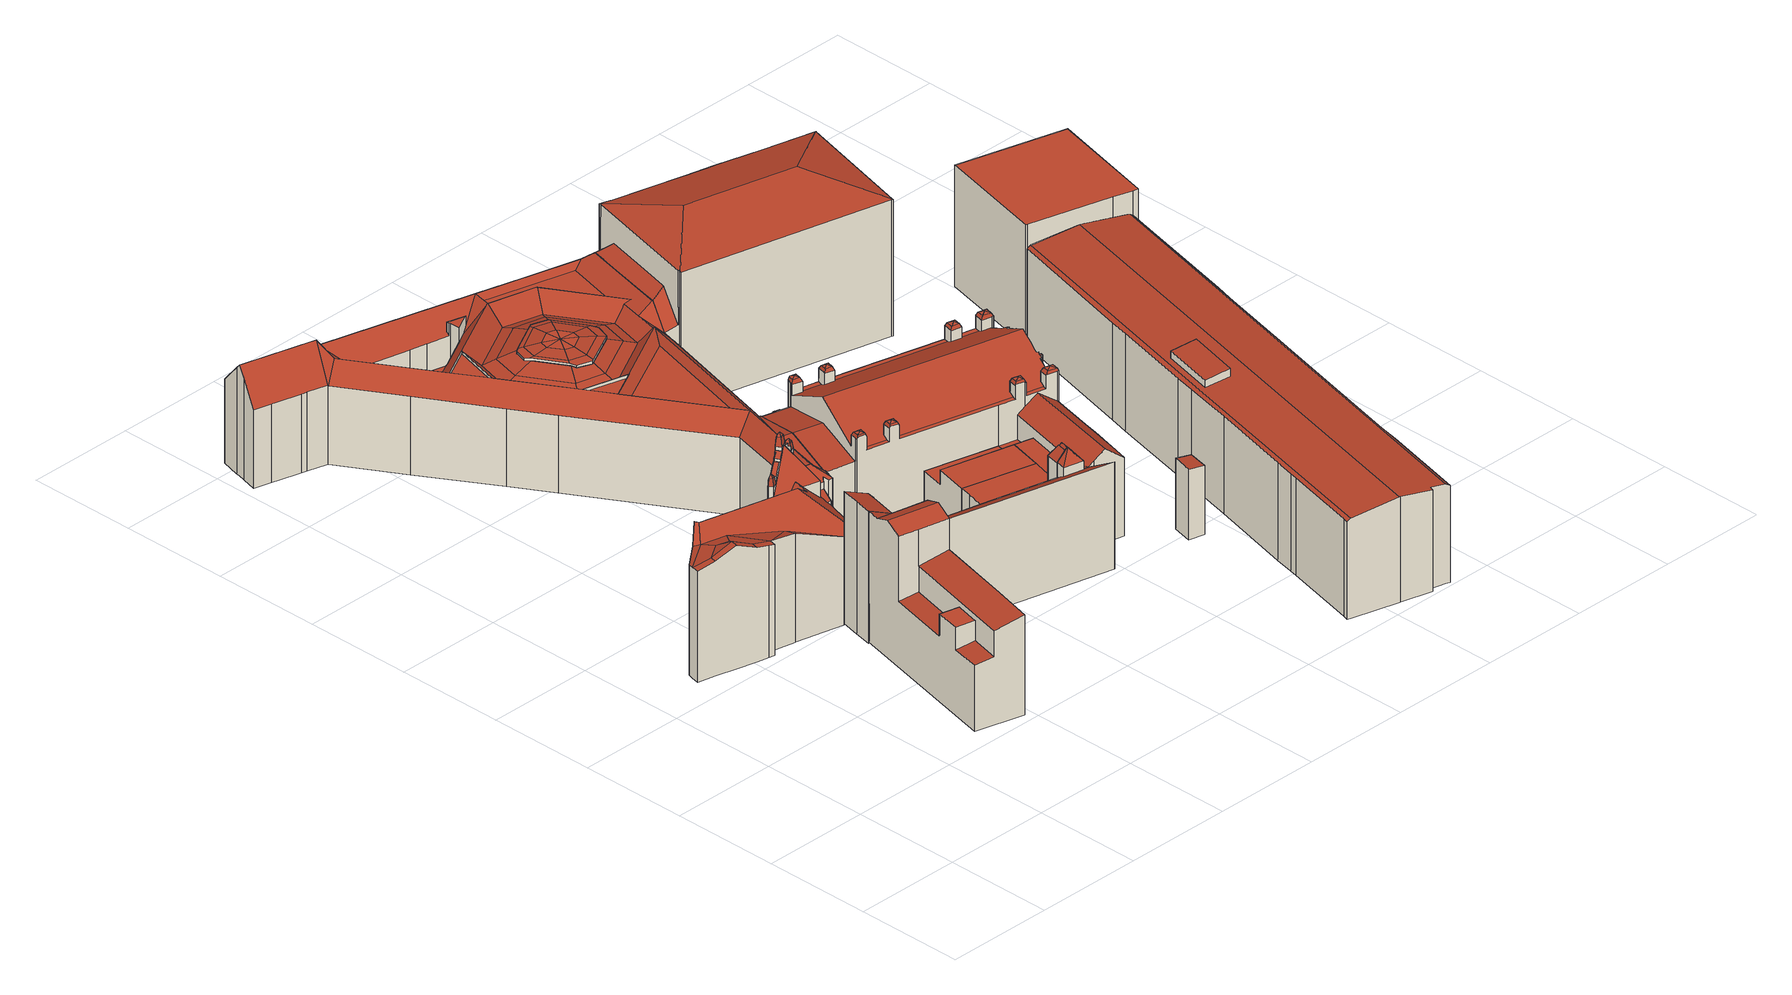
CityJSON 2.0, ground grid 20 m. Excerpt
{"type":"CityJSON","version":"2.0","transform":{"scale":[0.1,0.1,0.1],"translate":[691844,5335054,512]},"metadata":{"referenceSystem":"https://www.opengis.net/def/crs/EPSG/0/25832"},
"CityObjects":{
"building1":{"type":"Building","attributes":{"Gemeindeschluessel":"09162000","HoeheDach":"539.990","HoeheGrund":"514.402","Methode":"2000","NiedrigsteTraufeDesGebaeudes":"526.684","Geometrietyp2DReferenz":"3000","function":"31001_3000","roofType":"1000","measuredHeight":25.59,"storeysAboveGround":3},"geometry":[{"type":"MultiSurface","lod":"2","boundaries":[[[0,1,2,3,4]],[[5,6,7,8,9,10]],[[11,12,13,14,15]],[[16,17,1,0,18,19]],[[20,21,22,23]],[[24,25,26,27,28]],[[23,29,30,20]],[[3,25,24,4]],[[18,31,32,19]],[[12,8,7,33]],[[34,2,1,17]],[[33,13,12]],[[9,11,15,35,10]],[[34,36,35,15,14,26,25,3,2]],[[9,8,12,11]],[[5,10,35,36]],[[26,14,13,33,27]],[[21,4,24,28,22]],[[34,17,16,6,5,36]],[[0,4,21,20,30,37,31,18]],[[6,16,19,32,38,29,23,22,28,27,33,7]],[[37,30,29,38]],[[31,37,38,32]]],"semantics":{"surfaces":[{"type":"RoofSurface"},{"type":"WallSurface"},{"type":"GroundSurface"}],"values":[0,1,1,1,0,0,1,1,0,0,1,1,0,1,1,1,0,1,2,1,1,0,1]}}]},
"building2":{"type":"Building","attributes":{"Gemeindeschluessel":"09162000","HoeheDach":"538.653","HoeheGrund":"514.136","Methode":"2000","NiedrigsteTraufeDesGebaeudes":"528.781","Geometrietyp2DReferenz":"3000","function":"31001_3000","roofType":"2100","measuredHeight":24.52},"geometry":[{"type":"MultiSurface","lod":"2","boundaries":[[[39,40,41,42]],[[43,44,45,46]],[[8,47,41,40,45,44,48]],[[46,45,40,39]],[[42,41,47,49,50,51]],[[52,53,10,54]],[[55,48,44,43]],[[56,57,53,52]],[[49,47,8,9]],[[42,51,56,52,54,55,43,46,39]],[[51,50,57,56]],[[10,53,57,50,49,9]],[[54,10,9,8,48,55]]],"semantics":{"surfaces":[{"type":"WallSurface"},{"type":"RoofSurface"},{"type":"GroundSurface"}],"values":[0,0,1,0,0,0,0,0,0,2,0,1,0]}}]},
"building3":{"type":"Building","attributes":{"Gemeindeschluessel":"09162000","HoeheDach":"519.880","HoeheGrund":"513.938","Methode":"2000","NiedrigsteTraufeDesGebaeudes":"517.070","Geometrietyp2DReferenz":"3000","function":"31001_3000","roofType":"1000","measuredHeight":5.94},"geometry":[{"type":"MultiSurface","lod":"2","boundaries":[[[58,59,60,61,62,63,64,65]],[[64,63,66,67,68]],[[58,65,69,70,71,72]],[[73,72,71,66,74,75]],[[67,66,71,70]],[[58,72,73,59]],[[63,62,76,74,66]],[[64,68,69,65]],[[60,59,73,75,77]],[[61,78,76,62]],[[70,69,68,67]],[[60,77,78,61]],[[75,74,76,78,77]]],"semantics":{"surfaces":[{"type":"GroundSurface"},{"type":"WallSurface"},{"type":"RoofSurface"}],"values":[0,1,1,2,1,1,1,1,1,1,2,1,2]}}]},
"building4":{"type":"Building","attributes":{"Gemeindeschluessel":"09162000","HoeheDach":"540.750","HoeheGrund":"513.920","Methode":"2000","NiedrigsteTraufeDesGebaeudes":"516.220","Geometrietyp2DReferenz":"3000","function":"31001_3000","roofType":"3200","measuredHeight":26.83,"storeysAboveGround":2},"geometry":[{"type":"MultiSurface","lod":"2","boundaries":[[[79,80,81]],[[82,83,84]],[[85,86,87,88,89,90,91,92,93,94,95,96]],[[97,98,99,100]],[[101,102,103,104]],[[105,106,107]],[[82,108,109,110,111,112,113,83]],[[114,115,61,116,117,118,119,120]],[[121,122,123,124,125,126]],[[127,126,125,128,129,130,131,132,133,134,135,136]],[[137,138,139,140]],[[139,138,141,142,143]],[[144,96,145,146,147]],[[148,149,150,151]],[[152,153,154,155]],[[156,157,158,159,134,160,161,162,163,164,165]],[[166,167,168,169]],[[170,171,172,173]],[[174,175,176,177]],[[178,179,180,181,182,183,184,185,186,187]],[[142,188,189]],[[190,191,192,193]],[[194,195,196,197,198,199]],[[200,201,182,181]],[[202,203,204,205,206,207]],[[208,209,210,211]],[[212,213,174,177,214]],[[215,216,217,122,218,219,220]],[[221,158,157,222]],[[185,184,223,224]],[[225,226,227,140,139,143,228,229,230,231]],[[232,233,234,235]],[[236,237,131,238,160]],[[186,185,224]],[[239,119,118,240,241]],[[242,243,244,245]],[[246,247,211,210,248,249,171,170]],[[153,250,251,154]],[[194,252,191,190,253,254,255,195]],[[198,256,243,242]],[[257,163,162,258]],[[259,260,261,262]],[[263,264,265,266]],[[267,268,201,200]],[[81,80,269,270,271,272,273,274]],[[164,275,276]],[[277,278,279,280,281,282]],[[283,284,280,279]],[[285,136,135,134,159,286,287,288]],[[289,290,291,292,293,294,295,296,297,298,299,300,301]],[[189,302,303]],[[304,305,306,307]],[[308,309,310,176,175]],[[311,312,313,314,315,316,317,318,319,320,321,322,323]],[[142,141,324,188]],[[233,275,164]],[[218,122,121,126,127]],[[222,157,156,325]],[[326,327,328,329,155,154,251,330,331,293,292,332,333,334,335,336,337]],[[338,339,340,311,323,341]],[[342,343,344,345]],[[346,265,264,347,348,349,350]],[[233,351,306,305,352,283,279,353,275]],[[354,287,286,355]],[[356,105,357,145]],[[358,359,360,361]],[[301,300,317,316]],[[352,362,284,283]],[[345,344,363,364]],[[365,366,367,368]],[[369,370,371]],[[311,340,359,358,214,177,176,310,288,287,354,372,373,374,375,376,377,312]],[[134,133,132,131,237,378]],[[150,252,194,199]],[[137,379,141,138]],[[125,124,128]],[[161,151,380,162]],[[381,382,383,285,384,385,386,88]],[[143,142,189,228]],[[213,387,174]],[[199,198,242,380]],[[324,240,118,117,388,389,166]],[[381,88,87]],[[250,390,330,251]],[[391,355,286,159,158,221]],[[392,259,262,294,293,331]],[[393,183,182,201,268,394,136,383,382]],[[395,396,366,365]],[[85,96,144]],[[368,367,397,398]],[[206,205,204,103,102,399,276,400,401,402]],[[339,360,359,340]],[[270,269,403,404]],[[288,310,309,384,285]],[[105,356,329,328,106]],[[380,242,245,162]],[[405,245,163,257]],[[96,95,94,93,92,91,90,89,406,407,408,409,410,411,384,309,212,361,360,339,338,98,97,406,412,89,413,260,259,392,390,250,153,152,356,145]],[[299,298,319,318]],[[414,160,238,415]],[[416,161,160,414]],[[120,119,239,417]],[[230,418,169,168,419,420,421,231]],[[422,111,110,109,108,423,424,425,426,427,217,216,215,428,267,200,181,180,179,178,429,62,61,115,114,120,417,430,431,379,137,140,227,226,225,231,421,420,419,432,433,434,435,436,337,336,335,334,333,332,292,291,290,289,301,316,315,314,313,312,377,376,375,374,373,372,354,355,391,221,222,325,437,101,104,203,202,207,438,439,440,441,395,365,368,398,442,443,444,342,345,364],[247,246,170,173,445,446,447,255,254,253,190,193,448,449,208,211],[450,451,452,304,307,453,454,455,273,272,271,270,404]],[[308,387,213]],[[456,266,244,243]],[[394,457,220,219,458,136]],[[441,459,396,395]],[[197,460,256,198]],[[238,131,461,462,148]],[[296,463,321,320,464,297]],[[406,97,100,465]],[[450,404,403,277,282,466,451]],[[145,357,467,327,326,146]],[[130,468,82,84,469,461]],[[192,470,471,209,208,449,448,193]],[[361,212,214,358]],[[241,240,472]],[[83,113,112,473,474,347,264,263,475,84]],[[427,426,425,424,423,108,82,468,130,129,128,124,123]],[[461,469,84,475,476,462]],[[369,412,477,478]],[[223,184,183,393,382]],[[479,343,342,444,443,480]],[[207,206,402,438]],[[166,389,481,167]],[[134,378,236,160]],[[258,162,245,405]],[[413,371,482,483]],[[398,397,484,442]],[[258,405,257]],[[107,106,467]],[[88,386,385,384,411,410,409,408,407,406,89]],[[189,188,302]],[[244,485,353,279,278]],[[350,244,266,346]],[[437,325,156,165,399,102,101]],[[147,146,326,337,436,435,486]],[[136,285,383]],[[429,487,488,62]],[[467,106,328,327]],[[489,490,248,210,209,471]],[[165,164,276,399]],[[215,220,457,428]],[[369,478,370]],[[447,196,195,255]],[[491,492,493,494,322,321,463]],[[163,79,81,274,234,233,164]],[[62,488,116,61]],[[136,458,127]],[[299,318,317,300]],[[346,266,265]],[[495,86,85,144]],[[151,150,199,380]],[[460,172,171,249,496,256]],[[370,478,482]],[[482,478,477,497,483]],[[276,275,353,498,474,473,363,344,343,479,480,484,397,367,366,396,459,400]],[[387,175,174]],[[489,471,470,149]],[[438,402,401,439]],[[476,475,263,266,456]],[[390,392,331,330]],[[89,412,369,371,413]],[[401,400,459,441,440,439]],[[303,302,166,169,418]],[[462,476,490,489]],[[217,427,123,122]],[[130,461,131]],[[452,451,466,362,352,305,304]],[[378,237,236]],[[141,472,240,324]],[[415,238,161,416]],[[178,187,487,429]],[[348,347,474,498,353,349]],[[350,349,353,485,244]],[[307,306,351,453]],[[168,167,481,499,486,435,434,433,432,419]],[[465,477,412,406]],[[308,175,387]],[[111,422,364,363,473,112]],[[127,458,219,218]],[[229,303,418,230]],[[105,107,357]],[[248,490,496,249]],[[302,188,324,166]],[[431,430,417,239,241,472,141,379]],[[295,500,501,491,463,296]],[[117,116,488,487,187,186,224,223,382,381,87,86,495,388]],[[309,308,213,212]],[[260,413,483,261]],[[462,489,149,148]],[[357,107,467]],[[442,484,480,443]],[[341,99,98,338]],[[297,464,320,319,298]],[[371,370,482]],[[490,476,456,496]],[[256,496,456,243]],[[414,415,416]],[[447,446,445,173,172,460,197,196]],[[149,470,192,191,252,150]],[[104,103,204,203]],[[245,244,278,277,403,269,80,79,163]],[[294,262,261,483,497,477,465,100,99,341,323,322,494,493,492,491,501,500,295]],[[238,148,151,161]],[[228,189,303,229]],[[428,457,394,268,267]],[[356,152,155,329]],[[362,466,282,281,280,284]],[[233,232,235,234,274,273,455,454,453,351]],[[389,499,481]],[[388,495,144,147,486,499,389]]],"semantics":{"surfaces":[{"type":"RoofSurface"},{"type":"WallSurface"},{"type":"GroundSurface"}],"values":[0,0,0,0,1,0,1,1,0,0,1,0,1,0,1,0,0,1,0,1,0,1,0,1,1,1,0,1,1,0,1,1,0,1,0,0,1,0,1,0,1,0,0,1,1,0,1,1,0,1,0,1,0,1,0,0,0,1,1,0,1,0,0,1,0,1,1,1,1,1,0,1,0,0,1,1,0,1,0,0,0,0,1,0,1,0,0,1,1,1,0,0,1,1,0,0,1,1,1,1,1,1,1,2,0,0,0,1,0,0,1,0,1,0,0,1,0,0,0,1,0,0,1,1,1,0,0,1,0,1,0,0,0,0,0,1,1,1,0,1,0,0,0,1,0,1,0,0,1,1,0,1,0,0,0,0,0,0,0,0,1,0,1,0,1,0,0,1,0,1,0,0,1,1,0,1,1,1,1,0,1,1,0,0,0,0,1,0,0,0,1,0,0,1,1,0,0,0,0,0,1,0,1,0,1,0,0,1,0,0,1,0,0]}}]},
"building5":{"type":"Building","attributes":{"Gemeindeschluessel":"09162000","HoeheDach":"517.140","HoeheGrund":"513.809","Methode":"2000","NiedrigsteTraufeDesGebaeudes":"517.140","Geometrietyp2DReferenz":"3000","function":"31001_3000","roofType":"1000","measuredHeight":3.33,"storeysAboveGround":1},"geometry":[{"type":"MultiSurface","lod":"2","boundaries":[[[502,503,504,505]],[[506,507,69,508]],[[509,510,511,512]],[[513,514,515,516]],[[517,504,503,518,511,510,519,515,514,69,507]],[[506,508,513,516,520,509,512,521,502,505,522]],[[505,504,517,522]],[[516,515,519,520]],[[522,517,507,506]],[[508,69,514,513]],[[520,519,510,509]],[[512,511,518,521]],[[521,518,503,502]]],"semantics":{"surfaces":[{"type":"WallSurface"},{"type":"RoofSurface"},{"type":"GroundSurface"}],"values":[0,0,0,0,1,2,0,0,0,0,0,0,0]}}]},
"building6":{"type":"Building","attributes":{"Gemeindeschluessel":"09162000","HoeheDach":"533.710","HoeheGrund":"513.805","Methode":"2000","NiedrigsteTraufeDesGebaeudes":"528.642","Geometrietyp2DReferenz":"3000","function":"31001_3000","roofType":"9999","measuredHeight":19.91,"storeysAboveGround":4},"geometry":[{"type":"MultiSurface","lod":"2","boundaries":[[[523,53,524,525]],[[526,527,528,529,530,531,532]],[[533,534,535,536]],[[537,532,531,533,536,538,539,540,541,524,53,10,542]],[[506,540,539,522]],[[526,532,537,543]],[[534,530,529,544]],[[545,541,540,506]],[[527,526,543,546,547,523,525,545,506,522]],[[536,535,548,538]],[[527,522,539,538,548,528]],[[546,542,10,547]],[[534,544,535]],[[525,524,541,545]],[[544,529,528,548,535]],[[531,530,534,533]],[[547,10,53,523]],[[543,537,542,546]]],"semantics":{"surfaces":[{"type":"WallSurface"},{"type":"RoofSurface"},{"type":"GroundSurface"}],"values":[0,0,0,1,0,0,1,0,2,0,0,0,1,0,1,0,0,0]}}]},
"building7":{"type":"Building","attributes":{"Gemeindeschluessel":"09162000","HoeheDach":"531.410","HoeheGrund":"514.460","Methode":"1000","NiedrigsteTraufeDesGebaeudes":"530.667","Geometrietyp2DReferenz":"3000","function":"51009_1610","roofType":"3700","measuredHeight":16.95},"geometry":[{"type":"MultiSurface","lod":"2","boundaries":[[[549,550,551,552]],[[553,554,555,556]],[[557,558,554,553]],[[559,549,552,560]],[[561,562,563,556,555,564]],[[565,560,558]],[[558,560,552,554]],[[566,565,567]],[[565,558,557]],[[568,566,567,569]],[[566,570,565]],[[559,560,565]],[[571,549,559,570]],[[561,564,572,573]],[[574,575,571,568]],[[568,571,570,566]],[[554,552,551,572,564,555]],[[576,577,574,568,569,578]],[[579,580,553,556,563,581]],[[582,581,563,562]],[[583,584,585,575,574,577]],[[578,569,580,579]],[[565,557,586]],[[567,565,586]],[[570,559,565]],[[587,573,572,551,550,588]],[[583,589,582,562,561,573,587,584]],[[582,589,576,578,579,581]],[[587,588,585,584]],[[575,585,588,550,549,571]],[[586,557,553,580]],[[569,567,586,580]],[[583,577,576,589]]],"semantics":{"surfaces":[{"type":"RoofSurface"},{"type":"WallSurface"},{"type":"GroundSurface"}],"values":[0,0,0,0,1,0,0,0,0,0,0,0,0,1,0,0,0,0,0,1,1,0,0,0,0,1,2,1,1,0,0,0,1]}}]},
"building8":{"type":"Building","attributes":{"Gemeindeschluessel":"09162000","HoeheDach":"533.250","HoeheGrund":"513.640","Methode":"2000","NiedrigsteTraufeDesGebaeudes":"526.200","Geometrietyp2DReferenz":"3000","function":"31001_3000","roofType":"1000","measuredHeight":19.61,"storeysAboveGround":1},"geometry":[{"type":"MultiSurface","lod":"2","boundaries":[[[590,591,592,593,594,595]],[[528,596,597,598]],[[590,595,599,600,601,596,528]],[[596,601,597]],[[591,590,528,598,602,603]],[[604,597,601,600]],[[592,605,606,593]],[[593,606,607,594]],[[605,603,602,604,600,599,607,606]],[[594,607,599,595]],[[602,598,597,604]],[[605,592,591,603]]],"semantics":{"surfaces":[{"type":"GroundSurface"},{"type":"RoofSurface"},{"type":"WallSurface"}],"values":[0,1,2,1,2,2,2,2,1,2,2,2]}}]},
"building9":{"type":"Building","attributes":{"Gemeindeschluessel":"09162000","HoeheDach":"526.200","HoeheGrund":"513.636","Methode":"2000","NiedrigsteTraufeDesGebaeudes":"523.530","Geometrietyp2DReferenz":"3000","function":"31001_3000","roofType":"1000","measuredHeight":12.56},"geometry":[{"type":"MultiSurface","lod":"2","boundaries":[[[608,609,610,611,612,613]],[[613,612,607,594]],[[607,612,611,614,606]],[[615,616,609,608]],[[610,609,616,617]],[[593,606,614,617,616,615]],[[617,614,611,610]],[[593,615,608,613,594]],[[594,607,606,593]]],"semantics":{"surfaces":[{"type":"WallSurface"},{"type":"RoofSurface"},{"type":"GroundSurface"}],"values":[0,0,1,0,1,0,0,2,0]}}]},
"building10":{"type":"Building","attributes":{"name":"Allerheiligen-Hofkirche","Gemeindeschluessel":"09162000","HoeheDach":"536.000","HoeheGrund":"513.559","Methode":"2000","NiedrigsteTraufeDesGebaeudes":"521.900","Geometrietyp2DReferenz":"3000","function":"31001_3000","roofType":"3100","measuredHeight":22.44},"geometry":[{"type":"MultiSurface","lod":"2","boundaries":[[[618,619,620,621]],[[622,623,624,625,626]],[[627,628,629,630]],[[631,632,633,634,635,636]],[[637,638,639,640]],[[641,642,643]],[[644,645,618,646,647,648,649,650,651,652,653]],[[654,655,649,648,656]],[[657,658,659,660,661]],[[662,663,664,665,666,667]],[[650,668,669,670]],[[671,672,673,674]],[[628,675,676,677,645,644,678,629]],[[679,680,681,682]],[[683,684,685]],[[658,686,687,688]],[[672,689,690]],[[691,692,693,694]],[[695,696,697,698,699]],[[700,684,683]],[[701,615,608,702,703,704,671,674,705,691,694,706,707,662,667,708]],[[709,710,682,681]],[[711,712,713,714,715]],[[716,717,630,629,718,719]],[[720,721,123,722,723]],[[724,122,725,726]],[[727,728,729]],[[720,723,730,731]],[[732,733,734]],[[735,736,737,738]],[[707,739,663,662]],[[740,741,742,743]],[[734,733,638]],[[744,745,746,747]],[[735,743,742,748,749,736]],[[750,751,752,753]],[[754,689,672,671,704]],[[686,755,687]],[[756,744,757]],[[618,621,758,646]],[[647,759,760,761]],[[762,756,757]],[[763,764,765,766]],[[767,729,728,768]],[[769,770,771,772]],[[773,774,775,631,636]],[[649,655,668,650]],[[776,777,778,779,780]],[[687,781,730,723,688]],[[740,782,783,654,656,761,760,741]],[[767,768,784,785,786]],[[787,689,754,788]],[[734,638,637]],[[654,783,789,746,745,762,655]],[[685,684,771,770]],[[721,790,122,123]],[[791,632,792]],[[793,794,753,752,780,779]],[[795,796,797,798]],[[710,709,799,800]],[[702,801,802,803,703]],[[792,632,631]],[[719,727,729]],[[709,681,680,804,805,806,807,808,809,810,811,693,692,812,813,803,802,769,772,814,815,816,817,818,819,820,799]],[[648,647,761,656]],[[643,642,821]],[[690,689,787]],[[820,822,800,799]],[[812,788,754,813]],[[823,824,825]],[[826,807,806,827]],[[766,765,828,829]],[[722,724,726,666,665,810,809,830,688,723]],[[831,657,832,833]],[[834,835,836,837,670,669,838]],[[677,676,839,840,841,842,619]],[[840,753,794,841]],[[755,843,781,687]],[[841,794,844]],[[697,696,845,846]],[[847,848,836,835]],[[608,849,850,851,852,801,702]],[[853,750,753,840,839]],[[854,804,680,679]],[[855,805,804,854]],[[856,843,833,832,653,652,857,858,859]],[[768,728,718,629,678]],[[860,861,661,660]],[[683,685,862]],[[791,792,775]],[[816,636,635,817]],[[657,831,686,658]],[[863,864,865]],[[771,684,700,866,867]],[[623,641,868,711]],[[822,820,819,869]],[[870,871,872,786,785,625,624,715,714,698,697,846,860,660,659,830,809,808,828,765,764,797,796,873]],[[842,793,779,778,620,619]],[[874,875,716,719,729,767]],[[708,667,666,876]],[[870,877,878,871]],[[879,880,774,773,881,882,867,866,850,849]],[[727,718,728]],[[883,863,884]],[[853,675,628,627,885,886,878,877,887,795,798,763,766,829,826,827,855,854,679,682,710,800,822,869,888,889,890,891,879,849,608,615,701,708,876,892,790,721,720,731,856,859,893,894,847,835,834,895,896,782,740,743,735,738,777,776,751,750]],[[837,836,897,651]],[[796,795,887,873]],[[892,876,666,726,725]],[[898,899,737,736,749,864,883]],[[622,642,641,623]],[[823,825,900]],[[826,829,828,808,807]],[[897,836,848,901,733,732]],[[898,883,884,759]],[[878,886,875,874,872,871]],[[889,888,818,817,635,634]],[[853,839,676,675]],[[785,784,626,625]],[[719,718,727]],[[776,780,752,751]],[[798,797,764,763]],[[852,851,862,685,770]],[[845,902,861,860,846]],[[643,821,868]],[[883,864,863]],[[768,678,644,653,832,657,661,861,902,695,699,713,712,622,626,784]],[[773,636,816,815,881]],[[695,824,823,696]],[[891,903,880,879]],[[904,664,663]],[[847,894,905,901,848]],[[852,770,769,802,801]],[[821,642,622,712]],[[651,897,857,652]],[[858,857,897,732,637,640,906]],[[892,725,122,790]],[[655,762,757,668]],[[645,677,619,618]],[[844,794,793]],[[890,889,634,633,907]],[[896,895,908,747,746,789]],[[880,903,791,775,774]],[[700,683,862]],[[909,910,739,707,706]],[[869,819,818,888]],[[762,745,756]],[[739,904,663]],[[646,898,759,647]],[[739,910,904]],[[732,734,637]],[[722,123,122,724]],[[872,874,767,786]],[[844,793,842]],[[627,630,717,885]],[[624,623,711,715]],[[650,670,837,651]],[[777,738,737,899,758,621,620,778]],[[827,806,805,855]],[[881,815,814,882]],[[792,631,775]],[[904,910,664]],[[850,866,700,862,851]],[[859,858,906,893]],[[863,865,884]],[[756,745,744]],[[705,674,673,787,788]],[[672,690,673]],[[825,824,911]],[[894,893,906,640,639,905]],[[911,824,695,902]],[[890,907,903,891]],[[886,885,717,716,875]],[[909,706,694,693,811]],[[757,744,747,908,838,669,668]],[[690,787,673]],[[865,864,749,748]],[[714,713,699,698]],[[834,838,908,895]],[[903,907,633,632,791]],[[755,831,833,843]],[[884,865,748,742,741,760,759]],[[841,844,842]],[[686,831,755]],[[896,789,783,782]],[[758,899,898,646]],[[845,900,911,902]],[[810,665,909,811]],[[711,868,821,712]],[[771,867,882,814,772]],[[664,910,909,665]],[[638,733,901,905,639]],[[659,658,688,830]],[[705,788,812,692,691]],[[877,870,873,887]],[[856,731,730,781,843]],[[696,823,900,845]],[[825,911,900]],[[641,643,868]],[[754,704,703,803,813]]],"semantics":{"surfaces":[{"type":"WallSurface"},{"type":"RoofSurface"},{"type":"GroundSurface"}],"values":[0,0,0,1,1,1,1,0,0,1,0,1,0,0,1,1,1,1,0,1,0,0,0,1,0,1,1,0,1,0,1,0,1,1,0,0,1,1,1,1,0,1,0,1,0,1,0,0,1,0,0,1,1,1,1,0,1,1,0,0,1,1,1,1,1,1,1,0,0,1,0,0,0,1,0,1,1,1,1,0,0,0,0,0,0,0,1,1,1,1,0,1,1,1,1,0,1,1,1,0,0,0,1,1,2,0,0,0,1,1,1,0,1,1,0,0,0,1,1,0,0,1,0,1,1,0,0,1,0,1,0,0,1,0,1,0,1,0,1,0,0,1,1,1,0,1,1,0,1,1,1,0,1,0,0,1,0,0,1,1,1,1,0,1,1,1,1,1,0,1,0,0,0,1,1,1,1,0,1,1,1,1,1,0,0,1,0,1,0,1,1,0,0,0,0,1,1,1,0]}}]},
"building11":{"type":"Building","attributes":{"Gemeindeschluessel":"09162000","HoeheDach":"533.710","HoeheGrund":"513.530","Methode":"2000","NiedrigsteTraufeDesGebaeudes":"523.530","Geometrietyp2DReferenz":"3000","function":"31001_3000","roofType":"3100","measuredHeight":20.18,"storeysAboveGround":4},"geometry":[{"type":"MultiSurface","lod":"2","boundaries":[[[912,913,914,915]],[[916,917,918,611,612,607,599,600]],[[919,920,921,532]],[[922,923,609,610]],[[529,924,925,528]],[[912,926,927,928,913]],[[929,930,612,611,610,609]],[[916,931,932,917]],[[915,914,933,934]],[[610,611,918,922]],[[934,933,935,936]],[[932,532,921,937,928,927,938]],[[939,940,924,529]],[[935,933,914,913,928,937]],[[532,932,931,941]],[[942,943,528,925,601,600,599]],[[924,940,601,925]],[[926,929,609,923,938,927]],[[944,607,612,930]],[[942,599,607,944]],[[920,936,935,937,921]],[[600,601,940,931,916]],[[932,938,923,922,918,917]],[[931,940,939,941]],[[943,919,532,941,939,529,528]],[[920,919,943,942,944,930,929,926,912,915,934,936]]],"semantics":{"surfaces":[{"type":"WallSurface"},{"type":"RoofSurface"},{"type":"GroundSurface"}],"values":[0,1,0,1,1,0,0,0,0,0,0,1,1,1,1,0,1,0,0,0,0,0,0,0,0,2]}}]},
"building12":{"type":"Building","attributes":{"Gemeindeschluessel":"09162000","HoeheDach":"525.776","HoeheGrund":"512.721","Methode":"2000","NiedrigsteTraufeDesGebaeudes":"525.534","Geometrietyp2DReferenz":"3000","function":"31001_3000","roofType":"1000","measuredHeight":13.05},"geometry":[{"type":"MultiSurface","lod":"2","boundaries":[[[945,946,947,948]],[[948,947,949,950]],[[950,949,951,952]],[[945,948,950,952]],[[951,949,947,946]],[[952,951,946,945]]],"semantics":{"surfaces":[{"type":"WallSurface"},{"type":"GroundSurface"},{"type":"RoofSurface"}],"values":[0,0,0,1,2,0]}}]},
"building13":{"type":"Building","attributes":{"name":"Cuvilliéstheater","Gemeindeschluessel":"09162000","HoeheDach":"542.410","HoeheGrund":"513.780","Methode":"2000","NiedrigsteTraufeDesGebaeudes":"528.399","Geometrietyp2DReferenz":"3000","function":"31001_3000","roofType":"3200","measuredHeight":28.63,"storeysAboveGround":1},"geometry":[{"type":"MultiSurface","lod":"2","boundaries":[[[953,954,955,956,957,958,959,960,961,962,963,964,965,966,967,968]],[[962,961,969,970,971]],[[972,955,954,973]],[[959,363,974,960]],[[953,975,973,954]],[[959,958,976,977,363]],[[962,971,978,963]],[[964,979,980,965]],[[981,982,983,984,985,986,980,979,978,971,970]],[[987,988,956,955,972]],[[989,990,977,976,991]],[[992,993,974,990,989,994]],[[82,994,989,991]],[[990,974,363,977]],[[967,985,984,968]],[[992,988,987,981,970,969,993]],[[953,968,984,983,995,975]],[[965,980,986,966]],[[960,974,993,969,961]],[[82,957,956,988,992,994]],[[963,978,979,964]],[[995,983,982]],[[972,973,975,995,982,981,987]],[[991,976,958,957,82]],[[966,986,985,967]]],"semantics":{"surfaces":[{"type":"GroundSurface"},{"type":"WallSurface"},{"type":"RoofSurface"}],"values":[0,1,1,1,1,1,1,1,2,1,2,1,2,2,1,2,1,1,1,1,1,2,2,1,1]}}]},
"building14":{"type":"Building","attributes":{"Gemeindeschluessel":"09162000","HoeheDach":"532.953","HoeheGrund":"512.423","Methode":"2000","NiedrigsteTraufeDesGebaeudes":"530.353","Geometrietyp2DReferenz":"3000","function":"31001_3000","roofType":"3100","measuredHeight":20.53,"storeysAboveGround":1},"geometry":[{"type":"MultiSurface","lod":"2","boundaries":[[[996,997,998,999,1000,1001,1002,1003,1004]],[[1005,1006,1007,1008,1009,1010]],[[1011,1012,1013,1014,1015,1016,1017,1018,1019,1020,1021,1022,1023,1024]],[[1025,1016,1015,1026]],[[1013,1002,1001,1027,1028,1029,1030,1014]],[[1026,1015,1014,1030]],[[1031,1032,1033,1034]],[[1005,1010,1035,1036]],[[1037,1019,1018,1038]],[[1006,1005,1036,1039,1040,1041,1042,1043,1044,1045,1046,1047,1048,1049,1050,1051,1052,1053,1037,1038,1054,1025,1026,1030,1029,1028,1027,1055,1007]],[[1045,997,996,1046]],[[1000,1008,1007,1055,1027,1001]],[[1050,1023,1022,1051]],[[1053,1020,1019,1037]],[[1004,1003,1002,1013,1012,1011],[1056,1057,1058,1059]],[[1059,1034,1033,1056]],[[1052,1021,1020,1053]],[[1060,1061,1062,1063,1035,1010,1009,1008,1000,999]],[[1043,1042,1060,999,998,1044]],[[1057,1032,1031,1058]],[[1048,1047,1046,996,1004,1011,1024,1049]],[[1051,1022,1021,1052]],[[1038,1018,1017,1054]],[[1054,1017,1016,1025]],[[1049,1024,1023,1050]],[[1041,1061,1060,1042]],[[1058,1031,1034,1059]],[[1036,1035,1063,1039]],[[1039,1063,1062,1040]],[[1044,998,997,1045]],[[1040,1062,1061,1041]],[[1056,1033,1032,1057]]],"semantics":{"surfaces":[{"type":"RoofSurface"},{"type":"WallSurface"},{"type":"GroundSurface"}],"values":[0,1,0,1,1,1,0,1,1,2,1,1,1,1,0,1,1,0,1,1,1,1,1,1,1,1,1,1,1,1,1,1]}}]},
"building15":{"type":"Building","attributes":{"Gemeindeschluessel":"09162000","HoeheDach":"535.034","HoeheGrund":"512.544","Methode":"2000","NiedrigsteTraufeDesGebaeudes":"535.034","Geometrietyp2DReferenz":"3000","function":"31001_3000","roofType":"1000","measuredHeight":22.49,"storeysAboveGround":3},"geometry":[{"type":"MultiSurface","lod":"2","boundaries":[[[1064,1065,1066,1067]],[[1068,1069,1070,1071]],[[1072,1073,1065,1064]],[[1066,1074,1075,1067]],[[1068,1076,1072,1064,1067,1075,1069]],[[1068,1071,1077,1076]],[[1076,1077,1073,1072]],[[1070,1069,1075,1074]],[[1065,1073,1077,1071,1070,1074,1066]]],"semantics":{"surfaces":[{"type":"WallSurface"},{"type":"GroundSurface"},{"type":"RoofSurface"}],"values":[0,0,0,0,1,0,0,0,2]}}]}
},
"vertices":[
[310,208,199],[365,195,209],[384,269,209],[419,412,209],[363,424,199],[440,497,24],[347,517,24],[347,517,267],[390,508,247],[390,508,202],[440,497,202],[384,483,219],[384,483,247],[384,483,267],[434,473,267],[434,473,219],[275,217,24],[365,195,24],[310,208,151],[275,217,147],[334,308,151],[363,424,151],[326,432,147],[298,316,147],[363,424,267],[419,412,267],[426,442,280],[333,462,280],[326,432,267],[298,316,188],[334,308,188],[323,262,151],[287,270,147],[341,493,267],[384,269,24],[434,475,218],[434,475,24],[323,262,188],[287,270,188],
[405,574,21],[405,574,248],[402,560,248],[402,560,21],[354,550,21],[354,550,267],[362,585,266],[362,585,21],[402,560,247],[347,517,266],[402,560,168],[458,546,169],[458,546,21],[446,496,21],[446,496,202],[440,497,21],[347,517,21],[454,528,21],[454,528,181],
[496,537,19],[458,546,19],[402,560,19],[405,574,19],[409,588,19],[480,571,19],[488,607,19],[511,601,19],[480,571,67],[480,571,51],[488,607,51],[511,601,51],[503,566,51],[503,566,53],[496,537,53],[458,546,76],[461,576,79],[454,547,79],[409,588,79],[402,560,79],[405,574,79],
[275,1384,159],[311,1403,159],[255,1417,159],[612,1219,164],[621,1253,205],[591,1254,189],[373,712,205],[387,716,215],[395,707,205],[427,700,205],[395,749,265],[388,745,257],[387,744,256],[375,737,242],[373,737,240],[355,726,219],[353,725,216],[343,720,205],[402,753,258],[416,760,252],[409,771,252],[396,763,258],[135,1489,19],[135,1489,165],[99,1499,165],[99,1499,19],[350,726,237],[347,732,237],[345,727,243],[612,1219,19],[621,1253,19],[629,1287,19],[654,1392,19],[654,1392,203],[629,1287,204],[387,579,19],[397,576,19],[405,574,163],[397,576,171],[387,579,171],[362,585,182],[362,585,19],[508,843,192],[511,842,192],[535,933,171],[536,935,171],[532,936,171],[489,848,192],[484,751,171],[536,935,167],[605,1189,164],[607,1200,164],[579,1208,195],[576,1197,195],[510,941,195],[508,932,195],[486,848,195],[462,756,195],[222,601,19],[222,601,225],[212,603,227],[212,603,19],[225,613,225],[193,620,231],[190,608,231],[343,720,179],[343,720,223],[338,728,223],[338,728,171],[452,1169,166],[452,1192,174],[399,1205,174],[387,1186,166],[355,726,223],[355,726,234],[350,734,234],[350,734,223],[203,1375,164],[283,1243,163],[325,1172,163],[475,923,164],[399,1113,195],[370,1163,195],[295,1287,195],[260,1345,195],[165,1504,195],[136,1488,164],[142,684,225],[133,693,221],[89,658,223],[86,648,225],[486,1350,19],[486,1350,183],[457,1359,183],[457,1359,19],[432,782,237],[439,786,237],[439,787,233],[431,782,234],[434,673,19],[446,695,19],[463,728,19],[466,733,19],[466,733,178],[463,728,174],[463,728,161],[446,695,161],[446,695,154],[434,673,160],[174,652,231],[156,629,248],[423,1226,19],[423,1226,183],[449,1217,182],[449,1217,19],[386,1290,185],[380,1299,183],[387,1322,183],[394,1326,185],[364,1344,174],[349,1289,174],[468,733,19],[468,733,179],[47,1512,19],[88,1501,19],[88,1501,165],[47,1512,165],[36,1515,165],[36,1515,19],[517,1252,19],[517,1252,182],[526,1278,182],[526,1278,19],[436,772,223],[436,774,237],[430,781,223],[488,749,19],[488,750,19],[511,842,19],[488,750,171],[488,750,174],[488,749,174],[325,1172,19],[283,1243,19],[447,731,161],[439,697,161],[115,626,19],[153,617,19],[190,608,19],[153,617,248],[115,626,231],[82,633,225],[82,633,19],[207,1497,42],[207,1497,159],[218,1478,159],[218,1478,42],[418,1106,180],[562,1181,180],[453,1141,195],[273,604,221],[281,636,207],[272,604,221],[343,1356,166],[445,1410,166],[446,1442,195],[319,1376,195],[488,1347,19],[519,1291,19],[519,1291,185],[488,1347,184],[373,737,247],[368,745,247],[418,1235,185],[418,1235,19],[386,1290,19],[380,1299,19],[446,1387,174],[260,1345,190],[295,1287,190],[387,744,258],[388,745,258],[382,755,258],[381,754,258],[611,1290,195],[599,1330,184],[537,1434,184],[534,1420,195],[473,726,19],[473,726,174],[313,1402,161],[313,1402,19],[311,1403,19],[255,1417,19],[254,1417,19],[254,1417,160],[177,1551,193],[150,1529,225],[376,1437,159],[397,1448,159],[409,1454,166],[409,1454,184],[397,1448,184],[376,1437,184],[375,1463,166],[375,1463,184],[446,777,172],[476,923,164],[442,788,165],[440,787,164],[373,760,19],[376,756,19],[378,752,19],[379,751,19],[379,751,257],[378,752,257],[378,752,96],[376,756,96],[376,756,44],[373,760,44],[373,760,42],[372,763,42],[372,763,19],[149,658,231],[118,638,231],[334,1467,19],[334,1467,161],[304,1474,160],[304,1474,19],[443,778,237],[446,777,223],[440,787,223],[411,770,247],[411,770,19],[411,772,19],[409,775,19],[406,780,19],[404,783,19],[404,783,42],[406,780,42],[406,780,44],[409,775,44],[409,775,96],[411,772,96],[411,772,247],[189,673,225],[203,1375,19],[339,728,226],[339,728,233],[347,732,233],[348,733,223],[370,746,247],[370,746,252],[370,746,19],[368,745,19],[350,734,19],[348,733,19],[347,732,19],[339,728,19],[416,760,247],[417,761,247],[412,771,247],[409,771,247],[318,1530,19],[318,1530,176],[346,1523,176],[346,1523,19],[534,1420,184],[623,1423,184],[540,1444,184],[452,1467,184],[446,1442,184],[207,1498,159],[375,1457,161],[456,1479,193],[442,788,19],[476,923,19],[353,725,223],[344,722,237],[428,780,223],[428,780,234],[434,771,234],[434,771,223],[375,1457,184],[666,1440,176],[666,1440,19],[57,1598,19],[57,1598,175],[69,1595,175],[69,1595,19],[398,753,281],[392,754,288],[389,748,281],[440,787,19],[439,787,19],[431,782,19],[430,781,19],[428,780,19],[412,771,19],[505,961,180],[225,613,19],[325,1289,166],[427,700,174],[435,734,174],[442,761,195],[446,777,205],[442,761,205],[435,734,205],[438,780,243],[336,661,250],[158,703,250],[375,737,247],[475,923,19],[375,737,252],[447,731,174],[480,725,175],[25,1607,19],[25,1607,175],[108,1585,175],[108,1585,19],[135,1489,164],[14,1564,225],[11,1551,207],[4,1523,165],[376,1435,161],[376,1435,19],[319,1376,190],[401,752,258],[402,753,257],[416,760,241],[417,761,239],[434,771,219],[436,772,217],[401,752,265],[388,745,265],[399,1113,189],[453,1141,189],[370,1163,189],[273,604,19],[85,646,225],[89,658,19],[86,648,19],[85,646,19],[660,1417,19],[612,1218,19],[607,1200,19],[605,1189,19],[536,935,19],[535,933,19],[480,725,19],[421,631,19],[272,604,19],[226,613,19],[133,693,19],[154,710,19],[177,728,19],[213,757,19],[338,728,19],[136,1488,19],[4,1523,19],[11,1551,19],[14,1564,19],[16,1572,19],[119,1582,19],[152,1573,19],[192,1563,19],[448,1354,19],[394,1326,19],[387,1322,19],[452,1218,19],[516,1251,19],[376,1437,19],[376,1456,19],[375,1457,19],[207,1498,19],[207,1497,19],[218,1478,19],[516,1391,166],[480,725,174],[484,751,177],[16,1572,216],[448,1354,185],[581,1214,189],[559,1226,166],[392,765,115],[392,765,44],[395,762,258],[376,1456,184],[340,728,237],[612,1218,164],[584,1226,189],[452,1218,183],[516,1251,182],[226,613,224],[660,1417,203],[644,1430,193],[601,1295,189],[576,1291,166],[395,762,265],[394,760,281],[192,1563,175],[152,1573,175],[154,710,250],[385,755,281],[382,755,265],[119,1582,175],[452,1467,194],[213,757,171],[421,631,162],[409,588,163],[539,1238,174],[553,1291,174],[394,762,115],[395,762,114],[396,763,113],[409,771,97],[378,681,215],[504,1373,174],[394,762,265],[543,1456,193],[177,728,215],[381,754,100],[382,755,101],
[557,593,18],[557,593,51],[631,574,51],[631,574,18],[496,537,18],[496,537,51],[511,601,18],[588,720,18],[588,720,51],[572,655,51],[572,655,18],[522,649,18],[522,649,51],[526,665,51],[526,665,18],[614,510,51],[568,638,51],[542,731,51],[542,731,18],[568,638,18],[614,510,18],
[446,496,18],[454,528,179],[454,528,18],[791,469,18],[748,479,18],[748,479,212],[752,478,217],[770,474,195],[770,474,166],[791,469,166],[766,455,179],[766,455,195],[730,464,195],[730,464,179],[773,395,217],[734,482,167],[614,510,167],[496,537,167],[458,546,167],[434,475,217],[773,395,18],[752,476,217],[458,546,18],[434,475,18],[440,497,18],[734,482,195],
[511,1290,190],[519,1290,189],[488,1346,188],[483,1339,190],[400,1321,190],[451,1348,190],[451,1356,189],[392,1325,189],[425,1306,193],[451,1320,193],[482,1290,193],[468,1315,193],[457,1359,25],[387,1322,25],[387,1322,188],[457,1359,188],[452,1290,194],[452,1260,193],[436,1265,193],[452,1233,190],[421,1242,190],[478,1274,193],[503,1259,190],[486,1350,188],[486,1350,25],[453,1219,187],[516,1251,187],[423,1226,187],[449,1217,187],[417,1236,189],[385,1291,189],[392,1290,190],[380,1299,187],[380,1299,25],[449,1217,25],[517,1252,25],[517,1252,187],[421,1290,193],[526,1278,25],[526,1278,187],[423,1226,25],
[748,479,16],[614,510,16],[631,574,16],[636,595,16],[769,562,16],[763,539,16],[753,497,212],[740,508,194],[734,482,194],[763,539,142],[755,505,142],[755,505,194],[734,482,142],[614,510,142],[740,508,142],[631,574,142],[636,595,142],[769,562,142],
[795,669,16],[795,669,115],[784,624,115],[784,624,142],[776,591,142],[776,591,16],[651,656,142],[662,702,16],[662,702,115],[651,656,115],
[944,882,99],[944,882,124],[947,893,124],[947,893,99],[894,859,215],[890,841,215],[890,841,195],[892,850,190],[894,859,190],[951,843,16],[949,844,16],[949,844,219],[951,843,215],[888,661,221],[905,657,221],[907,658,217],[904,659,217],[904,660,215],[885,664,215],[602,962,130],[605,975,130],[604,976,126],[600,960,126],[888,844,221],[891,857,221],[883,852,224],[949,846,110],[957,878,99],[907,891,99],[889,895,99],[673,948,99],[671,942,101],[656,946,101],[614,956,101],[602,959,101],[595,932,110],[675,956,124],[671,942,124],[675,956,99],[608,928,215],[604,910,215],[604,910,195],[606,919,190],[608,928,190],[543,731,218],[544,732,221],[547,744,221],[545,747,215],[543,737,215],[542,731,215],[656,946,124],[659,960,124],[659,960,101],[616,713,218],[615,715,221],[602,718,221],[601,717,218],[957,879,16],[957,879,124],[957,878,124],[949,846,215],[918,701,16],[918,701,218],[917,698,216],[917,698,16],[837,667,224],[846,671,221],[832,675,221],[602,914,221],[589,917,221],[586,915,215],[618,727,221],[610,722,224],[600,717,190],[601,724,190],[561,734,190],[559,727,190],[666,914,215],[662,896,215],[662,896,195],[664,905,190],[666,914,190],[843,660,221],[588,720,16],[795,669,190],[617,713,190],[617,713,215],[600,717,215],[559,727,215],[558,728,218],[542,731,16],[920,697,216],[920,697,16],[871,845,215],[875,864,215],[875,864,190],[873,855,190],[871,845,195],[947,827,216],[947,827,215],[948,843,221],[945,830,221],[588,920,16],[535,933,16],[588,920,171],[588,920,215],[565,829,192],[488,749,171],[543,737,171],[939,838,224],[933,847,221],[930,834,221],[590,928,216],[590,928,16],[613,959,130],[616,972,130],[609,967,132],[910,908,16],[910,908,125],[909,902,125],[909,902,16],[557,729,221],[893,906,16],[893,906,125],[894,911,125],[894,911,16],[662,962,130],[673,960,130],[675,961,126],[661,965,125],[895,911,126],[910,908,126],[963,895,16],[960,896,16],[960,896,125],[963,895,125],[621,729,215],[597,921,224],[666,954,132],[659,948,130],[909,902,99],[889,895,124],[892,906,124],[892,906,99],[670,945,130],[931,770,16],[931,770,225],[930,766,227],[930,766,16],[926,832,215],[931,850,215],[830,678,195],[830,678,215],[849,673,215],[849,673,195],[881,648,215],[882,648,216],[885,649,221],[949,898,16],[948,893,16],[948,893,126],[949,898,126],[949,898,125],[592,928,221],[674,956,16],[674,956,124],[931,850,190],[929,841,190],[926,832,195],[605,730,221],[603,733,215],[676,961,124],[511,842,16],[902,645,221],[895,653,224],[950,896,130],[961,894,130],[935,786,16],[935,786,217],[934,780,220],[934,780,16],[920,694,215],[920,694,16],[826,662,190],[828,669,190],[619,720,190],[915,702,218],[916,708,221],[919,718,227],[921,727,232],[925,742,240],[565,829,240],[545,747,195],[563,743,195],[603,733,195],[621,729,195],[847,665,190],[883,656,190],[885,664,195],[904,660,195],[912,692,213],[916,692,213],[916,695,215],[877,860,221],[916,695,16],[660,900,221],[663,912,221],[655,907,224],[921,727,16],[919,718,16],[929,760,231],[929,760,16],[586,915,195],[605,926,221],[595,932,215],[594,929,221],[660,960,16],[618,970,16],[618,970,124],[618,970,101],[660,960,124],[959,878,124],[959,879,125],[958,881,130],[947,884,130],[593,928,222],[954,889,132],[644,901,215],[644,901,195],[618,973,16],[618,973,124],[843,658,16],[843,658,216],[827,662,217],[826,662,215],[959,878,16],[915,702,16],[916,708,16],[593,928,16],[602,959,124],[602,959,125],[602,959,16],[646,910,190],[649,919,190],[829,663,221],[900,902,132],[908,906,130],[896,909,130],[844,657,216],[845,657,215],[874,847,221],[916,692,16],[943,793,212],[937,799,210],[944,828,195],[942,788,215],[944,828,215],[944,828,216],[543,737,16],[943,793,16],[937,799,16],[900,643,16],[900,643,216],[881,648,190],[845,657,190],[905,894,130],[893,897,130],[947,827,16],[944,828,16],[942,788,16],[912,692,16],[904,659,16],[908,658,16],[904,643,16],[488,749,16],[600,960,16],[604,977,16],[661,965,16],[676,961,16],[614,956,124],[907,891,124],[909,902,124],[647,903,221],[618,973,125],[649,919,215],[904,643,216],[552,736,224],[604,977,125],[600,960,125],[908,658,216],[661,965,124],[563,743,215],[560,741,221],[651,915,221],
[900,643,15],[900,643,162],[882,565,162],[882,565,15],[777,499,142],[790,496,142],[818,616,142],[791,469,15],[800,467,15],[800,467,173],[818,616,115],[829,661,115],[756,493,217],[753,496,212],[843,658,15],[843,658,172],[865,652,189],[795,669,15],[776,591,15],[777,499,160],[790,496,160],[876,537,162],[876,537,15],[856,454,161],[856,454,15],[821,462,189],[829,661,161],[771,474,194],[777,499,194],[771,474,166],[763,539,15],[748,479,15],[769,562,15],
[927,383,7],[927,383,138],[936,420,138],[936,420,7],[964,413,135],[964,413,7],[956,376,135],[956,376,7],
[1019,1115,18],[1015,1116,18],[637,1206,18],[639,1212,18],[612,1219,18],[654,1392,18],[666,1440,18],[691,1434,18],[691,1437,18],[710,1432,18],[710,1430,18],[843,1397,18],[894,1385,18],[982,1362,18],[1074,1340,18],[1077,1339,18],[691,1437,270],[692,1437,270],[710,1432,270],[637,1206,270],[1015,1116,271],[691,1434,176],[1019,1115,271],[654,1392,204],[659,1415,204],[710,1430,271],[843,1397,271],[894,1385,271],[741,1303,304],[946,1253,304],[1076,1339,271],[1077,1339,271],[1074,1340,271],[982,1362,271],[638,1209,271],[639,1212,271],[647,1254,219],[681,1396,219],[621,1253,204],[637,1213,270],[691,1434,270],[637,1213,170],[1019,1117,271],
[1032,23,199],[1088,8,192],[1091,16,192],[1119,9,189],[1338,910,189],[1309,918,192],[1251,934,199],[1158,551,199],[1030,23,199],[1277,633,4],[1286,667,4],[1344,908,4],[1344,908,184],[1286,667,184],[1277,633,184],[943,46,189],[1047,476,189],[1165,958,189],[1159,959,185],[1098,714,184],[1089,678,184],[1053,528,184],[1045,491,184],[1023,400,185],[985,245,185],[977,209,185],[973,193,185],[940,58,185],[937,47,185],[1089,678,4],[1098,714,4],[1309,918,4],[1251,934,4],[1165,958,4],[1159,959,4],[1102,462,210],[1126,559,210],[1081,571,203],[1057,473,203],[1241,481,184],[1241,481,4],[1023,400,4],[1045,491,4],[1232,448,4],[1172,200,4],[1164,163,4],[1126,7,4],[1119,9,4],[1091,16,4],[1088,8,4],[1032,23,4],[1030,23,4],[943,46,4],[937,47,4],[940,58,4],[973,193,4],[977,209,4],[985,245,4],[1053,528,4],[1338,910,4],[1081,571,190],[1126,559,195],[1102,462,195],[1057,473,190],[1126,7,184],[1164,163,184],[1172,200,184],[1232,448,184],
[1159,959,5],[1159,959,230],[1156,960,230],[1156,960,5],[1354,906,5],[1402,1107,5],[1402,1107,230],[1354,906,230],[1309,918,5],[1309,918,230],[1203,1160,230],[1203,1160,5],[1344,908,5],[1344,908,230]
]}
